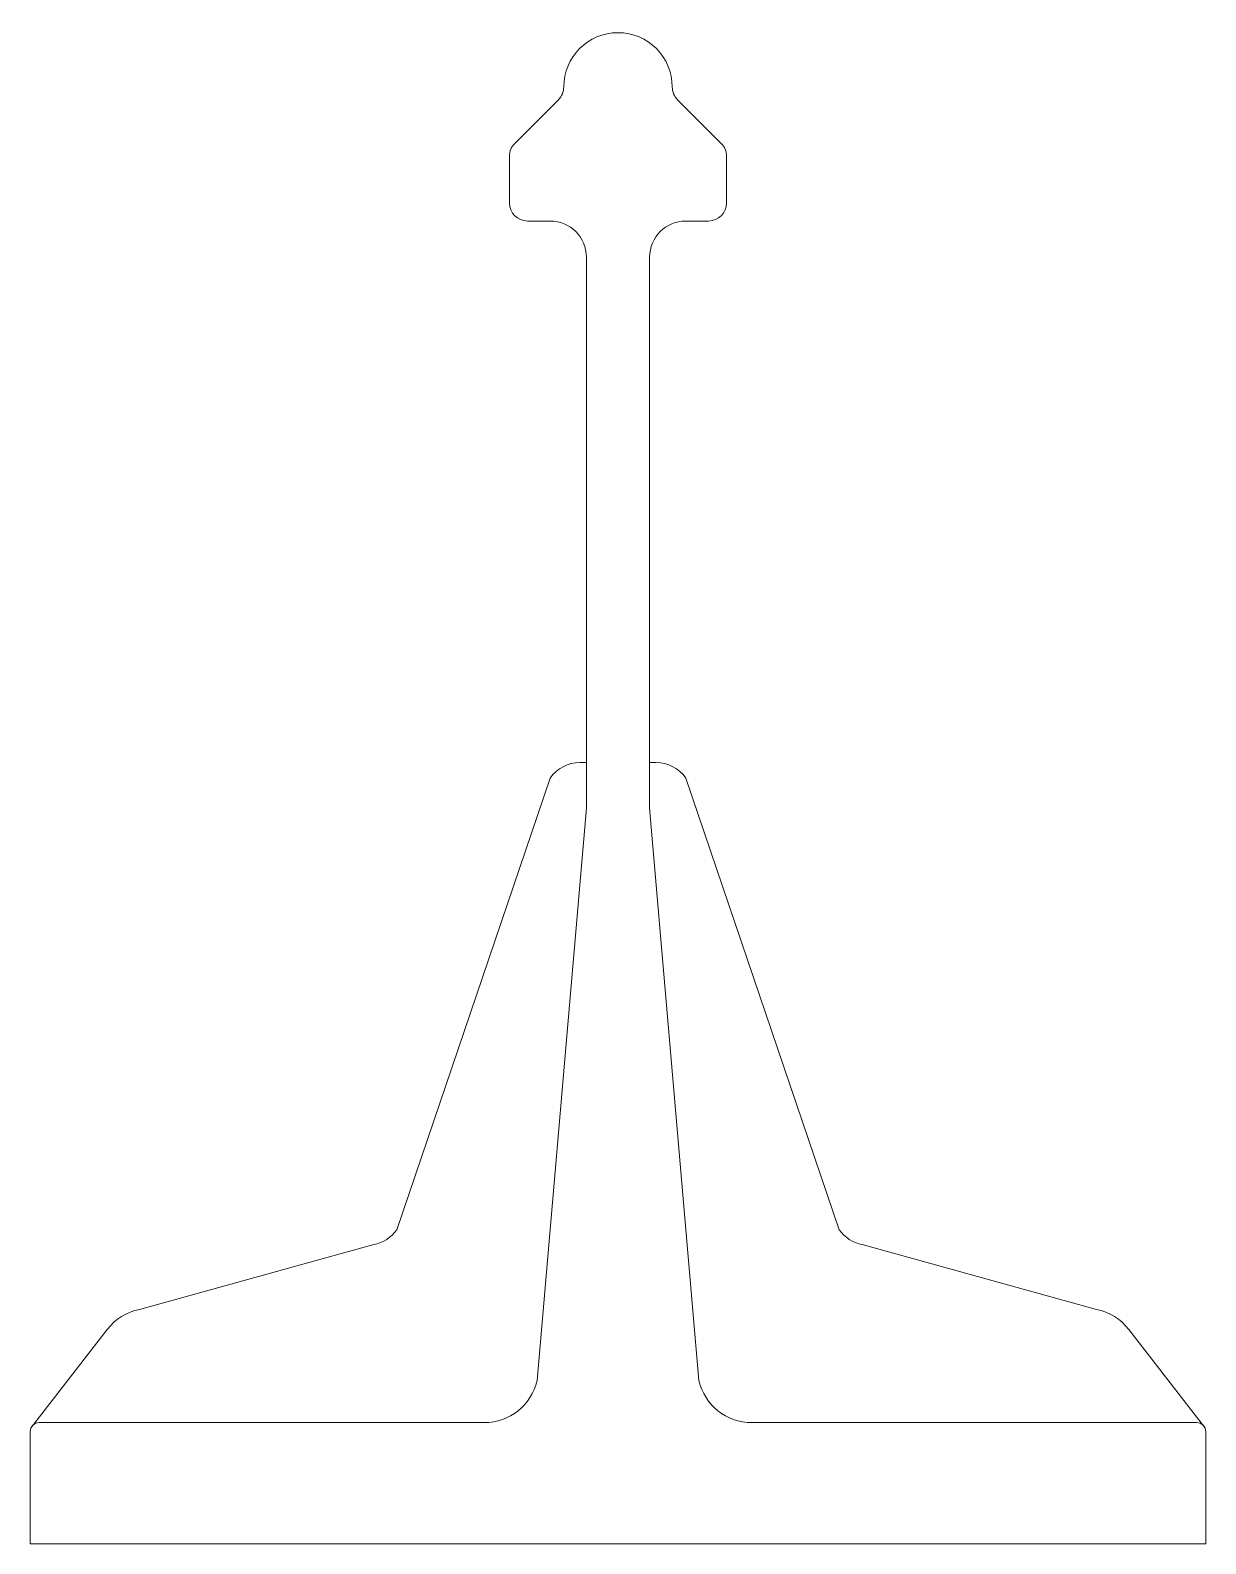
# Model space of a CAD drawing. Header units: metres. Extents: x -32.5 to 32.5, y 0 to 83.7.
import ezdxf

# ---------------------------------------------------------------- set-up
doc = ezdxf.new("R2010")
doc.units = ezdxf.units.M
doc.layers.add('A-DETL-GENF', color=92, linetype='Continuous', lineweight=18)

# ---------------------------------------------------------------- blocks, each defined once
blk = doc.blocks.new('47 Kalzip_kunststof-klip_ - E25-701312-00_0 Basismaterialen')
at = {"layer": 'A-DETL-GENF'}
for p, q in [((-3.293, 79.859), (-5.707, 77.445)), ((-5.707, 77.445), (-3.293, 79.859)), ((5.707, 77.445), (3.293, 79.859)), ((3.293, 79.859), (5.707, 77.445)), ((-6, 76.738), (-6, 74.152)), ((-6, 74.152), (-6, 76.738)), ((6, 74.152), (6, 76.738)), ((6, 76.738), (6, 74.152)), ((-5, 73.152), (-3.75, 73.152)), ((-3.75, 73.152), (-5, 73.152)), ((3.75, 73.152), (5, 73.152)), ((5, 73.152), (3.75, 73.152)), ((-1.75, 71.155), (-1.75, 40.693)), ((-1.75, 40.693), (-1.75, 71.155)), ((1.75, 40.693), (1.75, 71.152)), ((1.75, 71.152), (1.75, 40.693)), ((-1.75, 43.2), (-2.108, 43.2)), ((2.108, 43.2), (1.75, 43.2)), ((-3.746, 42.347), (-12.234, 17.367)), ((-3.746, 42.347), (-12.234, 17.367)), ((12.234, 17.367), (3.746, 42.347)), ((3.746, 42.347), (12.234, 17.367)), ((-1.75, 40.693), (-4.472, 9.019)), ((-4.472, 9.019), (-1.75, 40.693)), ((4.472, 9.019), (1.75, 40.693)), ((1.75, 40.693), (4.472, 9.019)), ((-13.5, 16.549), (-26.461, 12.958)), ((-13.5, 16.549), (-26.461, 12.958)), ((26.461, 12.958), (13.5, 16.549)), ((13.5, 16.549), (26.461, 12.958)), ((-28.245, 11.854), (-32.433, 6.45)), ((-28.245, 11.854), (-32.433, 6.45)), ((32.433, 6.45), (28.245, 11.854)), ((28.245, 11.854), (32.433, 6.45)), ((-7.394, 6.7), (-32, 6.7)), ((-32, 6.7), (-7.394, 6.7)), ((32, 6.7), (7.394, 6.7)), ((7.394, 6.7), (32, 6.7)), ((-32.5, 6.2), (-32.5, 0)), ((-32.5, 0), (-32.5, 6.2)), ((32.5, 0), (32.5, 6.2)), ((32.5, 6.2), (32.5, 0)), ((-32.5, 0), (0, 0)), ((0, 0), (-32.5, 0)), ((0, 0), (32.5, 0)), ((32.5, 0), (0, 0))]:
    blk.add_line(p, q, dxfattribs=at)
for centre, radius, start, end in [((0, 80.566), 3, 360, 180), ((0, 80.566), 3, 0, 180), ((-4, 80.566), 1, 315, 0), ((-4, 80.566), 1, 315, 0), ((4, 80.566), 1, 180, 225), ((4, 80.566), 1, 180, 225), ((-5, 76.738), 1, 135, 180), ((-5, 76.738), 1, 135, 180), ((5, 76.738), 1, 0, 45), ((5, 76.738), 1, 0, 45), ((-5, 74.152), 1, 180, 270), ((-5, 74.152), 1, 180, 270), ((5, 74.152), 1, 270, 360), ((5, 74.152), 1, 270, 0), ((-3.75, 71.152), 2, 0.08103, 90), ((-3.75, 71.152), 2, 0.08103, 90), ((3.75, 71.152), 2, 90, 180), ((3.75, 71.152), 2, 90, 180), ((-2.108, 41.2), 2, 90, 145.0002), ((-2.108, 41.2), 2, 90, 145.0002), ((2.108, 41.2), 2, 34.9998, 90), ((2.108, 41.2), 2, 34.9998, 90), ((-13.872, 18.514), 2, 280.72243, 325.0002), ((-13.872, 18.514), 2, 280.72243, 325.0002), ((13.872, 18.514), 2, 214.9998, 259.27757), ((13.872, 18.514), 2, 214.9998, 259.27757), ((-25.873, 10.016), 3, 101.30406, 142.22281), ((-25.873, 10.016), 3, 101.30406, 142.22281), ((25.873, 10.016), 3, 37.77719, 78.69594), ((25.873, 10.016), 3, 37.77719, 78.69594), ((-7.394, 9.7), 3, 270, 346.87399), ((-7.394, 9.7), 3, 270, 346.87399), ((7.394, 9.7), 3, 193.12601, 270), ((7.394, 9.7), 3, 193.12601, 270), ((-32, 6.2), 0.5, 90, 180), ((-32, 6.2), 0.5, 90, 180), ((32, 6.2), 0.5, 360, 90), ((32, 6.2), 0.5, 360, 90)]:
    blk.add_arc(centre, radius, start, end, dxfattribs=at)

msp = doc.modelspace()

# ---------------------------------------------------------------- block references
msp.add_blockref('47 Kalzip_kunststof-klip_ - E25-701312-00_0 Basismaterialen', (0, 0))

doc.saveas('drawing.dxf')
